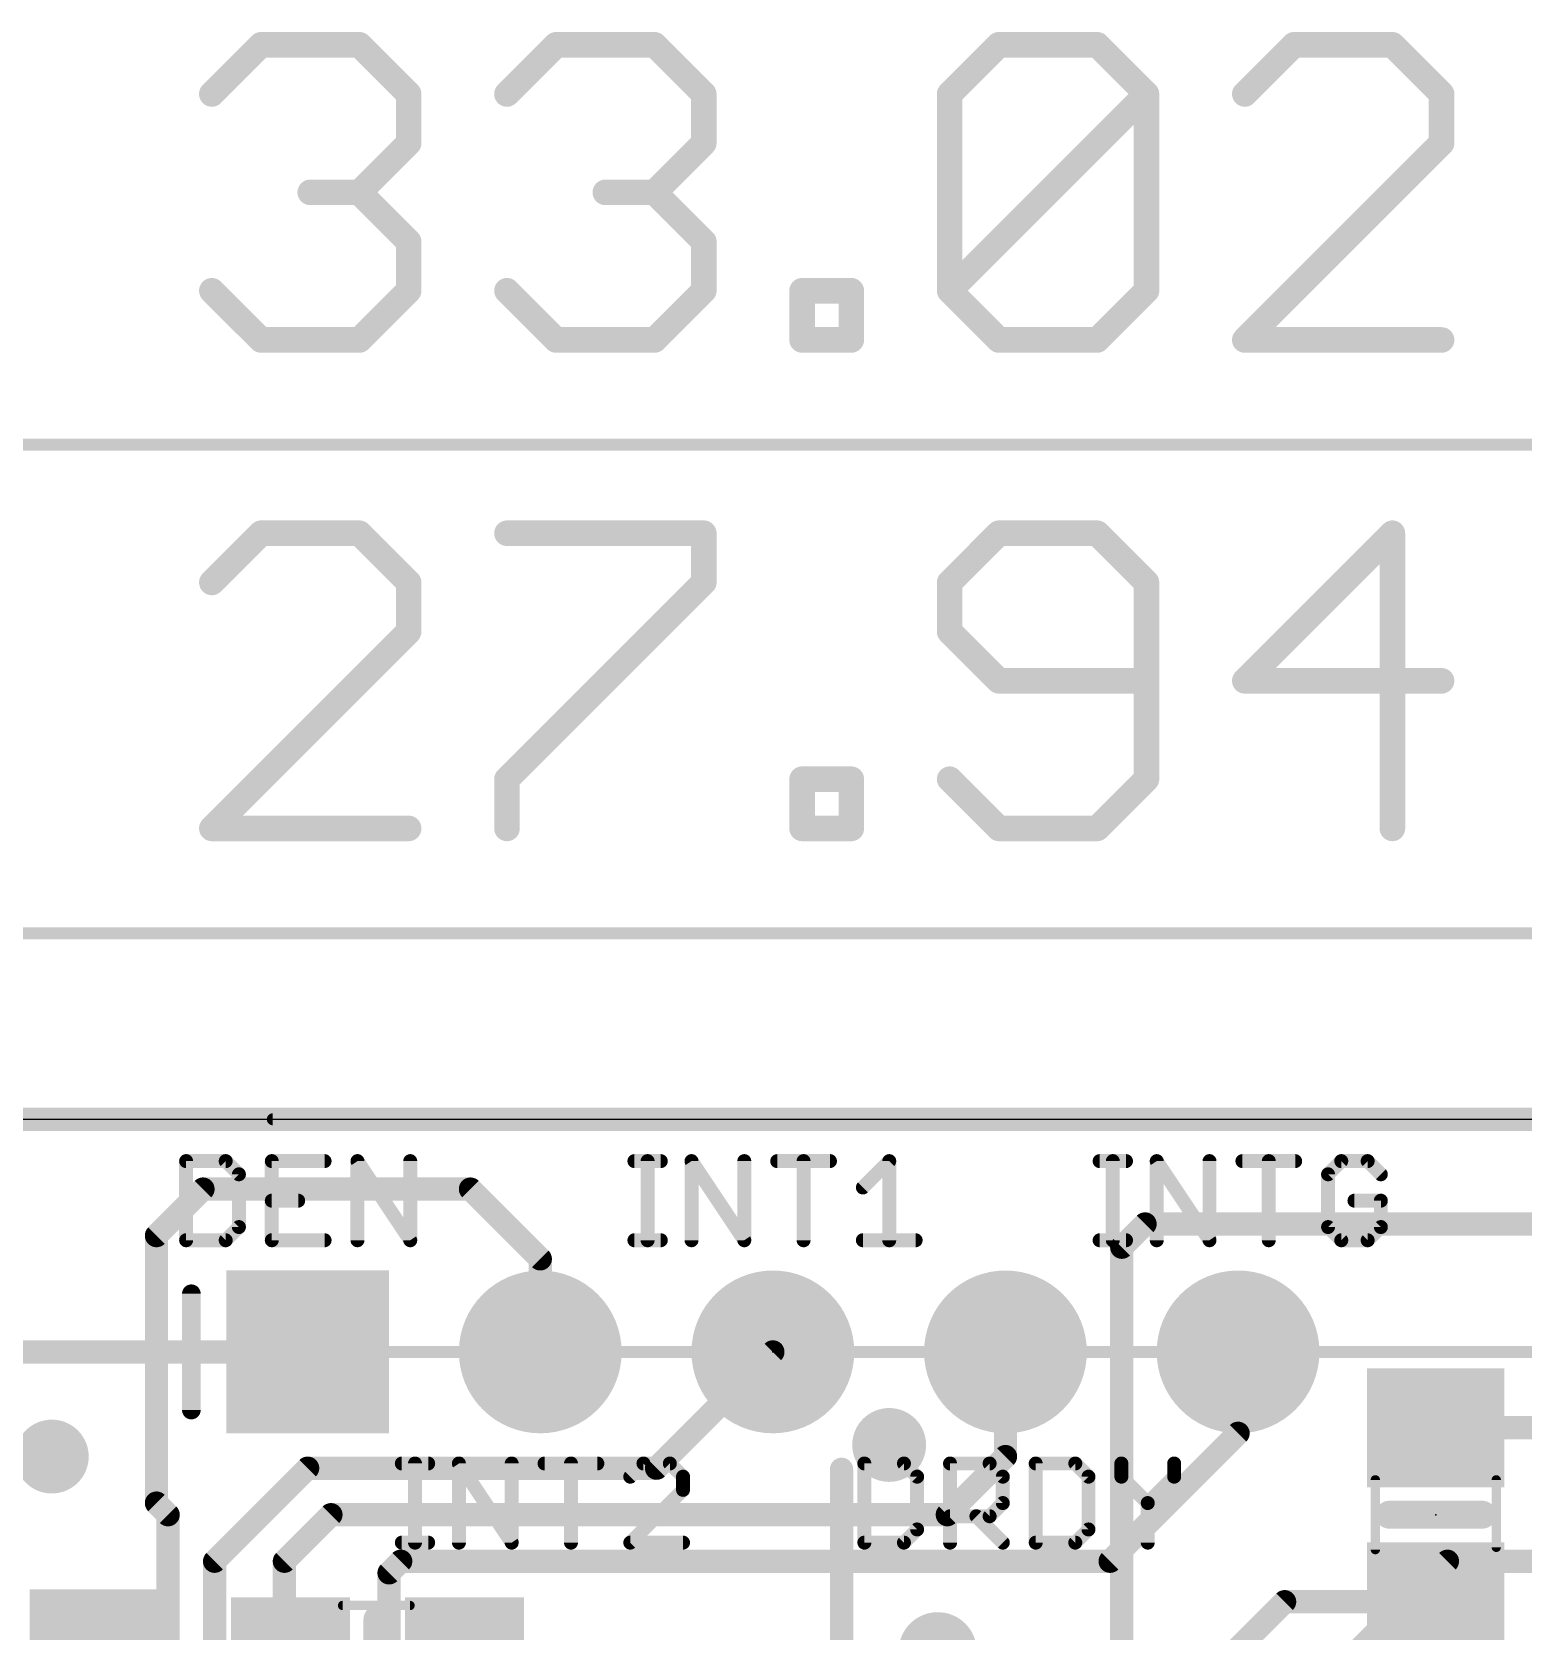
# Model space of a CAD drawing. Extents: x -10.2 to 45.7, y -9.3 to 34.1.
# Drawn here: x 8.42 to 24.7, y 14.73 to 32.19 of the extents above; entities that cross this region are included whole.
import ezdxf

# ---------------------------------------------------------------- set-up
doc = ezdxf.new("R2010")
doc.units = 0
for name, color, linetype in [('1', 12, 'CONTINUOUS'), ('16', 132, 'CONTINUOUS'), ('17', 110, 'CONTINUOUS'), ('18', 110, 'CONTINUOUS'), ('20', 53, 'CONTINUOUS'), ('21', 40, 'CONTINUOUS'), ('23', 53, 'CONTINUOUS'), ('47', 253, 'CONTINUOUS'), ('51', 253, 'CONTINUOUS')]:
    doc.layers.add(name, color=color, linetype=linetype)

# ---------------------------------------------------------------- blocks, each defined once
blk = doc.blocks.new('RECT')
blk.add_solid([(-0.5, -0.5), (0.5, -0.5), (-0.5, 0.5), (0.5, 0.5)])
blk = doc.blocks.new('SQUAREP')
blk.add_solid([(-0.5, -0.5), (0.5, -0.5), (-0.5, 0.5), (0.5, 0.5)])
blk = doc.blocks.new('ROUNDP')
at = {"const_width": 0.5}
blk.add_lwpolyline([(0, -0.25, 1), (0, 0.25, 1), (0, -0.25)], format="xyb", dxfattribs=at)
blk = doc.blocks.new('ROUNDV')
at = {"const_width": 0.5}
blk.add_lwpolyline([(0, -0.25, 1), (0, 0.25, 1), (0, -0.25)], format="xyb", dxfattribs=at)

msp = doc.modelspace()

# ---------------------------------------------------------------- linework, layer by layer
at = {"layer": '1', "const_width": 0.254}
for points in [[(2.54, 20.32), (30.48, 20.32)], [(20.574, 19.177), (20.32, 18.923)], [(25.654, 19.177), (20.574, 19.177)], [(20.32, 18.923), (20.32, 14.458)], [(11.43, 17.78), (8.001, 17.78)], [(23.749, 16.952), (25.654, 16.952)], [(17.26, 14.351), (17.26, 16.498)], [(21.504, 14.458), (22.098, 15.052)], [(22.098, 15.052), (23.749, 15.052)]]:
    msp.add_lwpolyline(points, dxfattribs=at)
at = {"layer": '1', "const_width": 0.127}
for points in [[(20.574, 19.2405, 1), (20.574, 19.1135)], [(20.6189, 19.1321, 1), (20.5291, 19.2219)], [(20.3835, 18.923, 1), (20.2565, 18.923)], [(20.2751, 18.9679, 1), (20.3649, 18.8781)], [(11.43, 17.7165, 1), (11.43, 17.8435)], [(23.749, 17.0155, 1), (23.749, 16.8885)], [(17.3235, 16.498, 1), (17.1965, 16.498)], [(22.098, 15.1155, 1), (22.098, 14.9885)], [(22.1429, 15.0071, 1), (22.0531, 15.0969)], [(23.749, 14.9885, 1), (23.749, 15.1155)]]:
    msp.add_lwpolyline(points, format="xyb", dxfattribs=at)
at = {"layer": '16', "const_width": 0.254}
for points in [[(2.54, 20.32), (30.48, 20.32)], [(9.779, 19.05), (10.287, 19.558)], [(10.287, 19.558), (13.208, 19.558)], [(13.208, 19.558), (13.97, 18.796)], [(9.779, 16.129), (9.779, 19.05)], [(13.97, 18.796), (13.97, 17.78)], [(15.24, 16.51), (16.51, 17.78)], [(19.05, 16.637), (19.05, 17.78)], [(21.59, 16.891), (21.59, 17.78)], [(20.193, 15.494), (21.59, 16.891)], [(18.415, 16.002), (19.05, 16.637)], [(10.414, 15.494), (11.43, 16.51)], [(11.43, 16.51), (15.24, 16.51)], [(9.906, 16.002), (9.779, 16.129)], [(9.906, 9.525), (9.906, 16.002)], [(11.176, 15.494), (11.684, 16.002)], [(11.684, 16.002), (18.415, 16.002)], [(10.414, 10.922), (10.414, 15.494)], [(11.176, 11.43), (11.176, 15.494)], [(12.446, 15.494), (12.319, 15.367)], [(12.446, 15.494), (20.193, 15.494)], [(22.098, 13.716), (23.876, 15.494)], [(23.876, 15.494), (27.178, 15.494)], [(12.319, 15.367), (12.319, 11.43)]]:
    msp.add_lwpolyline(points, dxfattribs=at)
at = {"layer": '16', "const_width": 0.127}
for points in [[(10.287, 19.6215, 1), (10.287, 19.4945)], [(10.3319, 19.5131, 1), (10.2421, 19.6029)], [(13.2529, 19.6029, 1), (13.1631, 19.5131)], [(13.208, 19.4945, 1), (13.208, 19.6215)], [(9.8425, 19.05, 1), (9.7155, 19.05)], [(9.7341, 19.0949, 1), (9.8239, 19.0051)], [(14.0335, 18.796, 1), (13.9065, 18.796)], [(13.9251, 18.7511, 1), (14.0149, 18.8409)], [(13.9065, 17.78, 1), (14.0335, 17.78)], [(16.5549, 17.7351, 1), (16.4651, 17.8249)], [(19.1135, 17.78, 1), (18.9865, 17.78)], [(21.6535, 17.78, 1), (21.5265, 17.78)], [(21.5265, 16.891, 1), (21.6535, 16.891)], [(21.6349, 16.8461, 1), (21.5451, 16.9359)], [(19.0949, 16.5921, 1), (19.0051, 16.6819)], [(11.43, 16.5735, 1), (11.43, 16.4465)], [(11.4749, 16.4651, 1), (11.3851, 16.5549)], [(15.1951, 16.5549, 1), (15.2849, 16.4651)], [(15.24, 16.4465, 1), (15.24, 16.5735)], [(18.9865, 16.637, 1), (19.1135, 16.637)], [(9.8239, 16.1739, 1), (9.7341, 16.0841)], [(9.7155, 16.129, 1), (9.8425, 16.129)], [(9.9695, 16.002, 1), (9.8425, 16.002)], [(9.8611, 15.9571, 1), (9.9509, 16.0469)], [(11.684, 16.0655, 1), (11.684, 15.9385)], [(11.7289, 15.9571, 1), (11.6391, 16.0469)], [(18.3701, 16.0469, 1), (18.4599, 15.9571)], [(18.415, 15.9385, 1), (18.415, 16.0655)], [(10.4775, 15.494, 1), (10.3505, 15.494)], [(10.3691, 15.5389, 1), (10.4589, 15.4491)], [(11.2395, 15.494, 1), (11.1125, 15.494)], [(11.1311, 15.5389, 1), (11.2209, 15.4491)], [(12.446, 15.5575, 1), (12.446, 15.4305)], [(12.4909, 15.4491, 1), (12.4011, 15.5389)], [(20.1481, 15.5389, 1), (20.2379, 15.4491)], [(20.193, 15.4305, 1), (20.193, 15.5575)], [(23.876, 15.5575, 1), (23.876, 15.4305)], [(23.9209, 15.4491, 1), (23.8311, 15.5389)], [(12.3825, 15.367, 1), (12.2555, 15.367)], [(12.2741, 15.4119, 1), (12.3639, 15.3221)]]:
    msp.add_lwpolyline(points, format="xyb", dxfattribs=at)
at = {"layer": '20'}
msp.add_line((2.54, 20.32), (30.48, 20.32), dxfattribs=at)
at = {"layer": '21'}
for points, const_width in [([(10.1029, 19.8635), (10.1029, 18.9992)], 0.1524), ([(10.5351, 19.8635), (10.1029, 19.8635)], 0.1524), ([(10.6791, 19.7195), (10.5351, 19.8635)], 0.1524), ([(11.6147, 19.8635), (11.0384, 19.8635)], 0.1524), ([(11.0384, 19.8635), (11.0384, 18.9992)], 0.1524), ([(11.974, 18.9992), (11.974, 19.8635)], 0.1524), ([(11.974, 19.8635), (12.5502, 18.9992)], 0.1524), ([(12.5502, 18.9992), (12.5502, 19.8635)], 0.1524), ([(14.9981, 19.8635), (15.2862, 19.8635)], 0.1524), ([(15.1421, 18.9992), (15.1421, 19.8635)], 0.1524), ([(15.6218, 18.9992), (15.6218, 19.8635)], 0.1524), ([(15.6218, 19.8635), (16.198, 18.9992)], 0.1524), ([(16.198, 18.9992), (16.198, 19.8635)], 0.1524), ([(16.5573, 19.8635), (17.1335, 19.8635)], 0.1524), ([(16.8454, 18.9992), (16.8454, 19.8635)], 0.1524), ([(17.4928, 19.5754), (17.7809, 19.8635)], 0.1524), ([(17.7809, 19.8635), (17.7809, 18.9992)], 0.1524), ([(20.0781, 19.8635), (20.3662, 19.8635)], 0.1524), ([(20.2221, 18.9992), (20.2221, 19.8635)], 0.1524), ([(20.7018, 18.9992), (20.7018, 19.8635)], 0.1524), ([(20.7018, 19.8635), (21.278, 18.9992)], 0.1524), ([(21.278, 18.9992), (21.278, 19.8635)], 0.1524), ([(21.6373, 19.8635), (22.2135, 19.8635)], 0.1524), ([(21.9254, 18.9992), (21.9254, 19.8635)], 0.1524), ([(22.7169, 19.8635), (22.5728, 19.7195)], 0.1524), ([(23.005, 19.8635), (22.7169, 19.8635)], 0.1524), ([(23.149, 19.7195), (23.005, 19.8635)], 0.1524), ([(10.6791, 19.1433), (10.6791, 19.7195)], 0.1524), ([(22.5728, 19.7195), (22.5728, 19.1433)], 0.1524), ([(11.0384, 19.4314), (11.3266, 19.4314)], 0.1524), ([(23.149, 19.4314), (22.8609, 19.4314)], 0.1524), ([(23.149, 19.1433), (23.149, 19.4314)], 0.1524), ([(10.5351, 18.9992), (10.6791, 19.1433)], 0.1524), ([(22.5728, 19.1433), (22.7169, 18.9992)], 0.1524), ([(23.005, 18.9992), (23.149, 19.1433)], 0.1524), ([(10.1029, 18.9992), (10.5351, 18.9992)], 0.1524), ([(11.0384, 18.9992), (11.6147, 18.9992)], 0.1524), ([(14.9981, 18.9992), (15.2862, 18.9992)], 0.1524), ([(17.4928, 18.9992), (18.069, 18.9992)], 0.1524), ([(20.0781, 18.9992), (20.3662, 18.9992)], 0.1524), ([(22.7169, 18.9992), (23.005, 18.9992)], 0.1524), ([(12.4581, 16.5615), (12.7462, 16.5615)], 0.1524), ([(12.6021, 15.6972), (12.6021, 16.5615)], 0.1524), ([(13.0818, 15.6972), (13.0818, 16.5615)], 0.1524), ([(13.0818, 16.5615), (13.658, 15.6972)], 0.1524), ([(13.658, 15.6972), (13.658, 16.5615)], 0.1524), ([(14.0173, 16.5615), (14.5935, 16.5615)], 0.1524), ([(14.3054, 15.6972), (14.3054, 16.5615)], 0.1524), ([(15.0969, 16.5615), (14.9528, 16.4175)], 0.1524), ([(15.385, 16.5615), (15.0969, 16.5615)], 0.1524), ([(15.529, 16.4175), (15.385, 16.5615)], 0.1524), ([(17.5092, 16.5615), (17.5092, 15.6972)], 0.1524), ([(17.9413, 16.5615), (17.5092, 16.5615)], 0.1524), ([(18.0854, 16.4175), (17.9413, 16.5615)], 0.1524), ([(18.4447, 15.6972), (18.4447, 16.5615)], 0.1524), ([(18.4447, 16.5615), (18.8769, 16.5615)], 0.1524), ([(18.8769, 16.5615), (19.0209, 16.4175)], 0.1524), ([(19.3802, 16.5615), (19.3802, 15.6972)], 0.1524), ([(19.8124, 16.5615), (19.3802, 16.5615)], 0.1524), ([(19.9564, 16.4175), (19.8124, 16.5615)], 0.1524), ([(20.3157, 16.5615), (20.3157, 16.4175)], 0.1524), ([(20.8919, 16.4175), (20.8919, 16.5615)], 0.1524), ([(15.529, 16.2734), (15.529, 16.4175)], 0.1524), ([(18.0854, 15.8413), (18.0854, 16.4175)], 0.1524), ([(19.0209, 16.4175), (19.0209, 16.1294)], 0.1524), ([(19.9564, 15.8413), (19.9564, 16.4175)], 0.1524), ([(20.3157, 16.4175), (20.6038, 16.1294)], 0.1524), ([(20.6038, 16.1294), (20.8919, 16.4175)], 0.1524), ([(14.9528, 15.6972), (15.529, 16.2734)], 0.1524), ([(19.0209, 16.1294), (18.8769, 15.9853)], 0.1524), ([(20.6038, 16.1294), (20.6038, 15.6972)], 0.1524), ([(23.241, 16.002), (24.257, 16.002)], 0.3048), ([(17.9413, 15.6972), (18.0854, 15.8413)], 0.1524), ([(18.8769, 15.9853), (18.4447, 15.9853)], 0.1524), ([(18.7328, 15.9853), (19.0209, 15.6972)], 0.1524), ([(19.8124, 15.6972), (19.9564, 15.8413)], 0.1524), ([(12.4581, 15.6972), (12.7462, 15.6972)], 0.1524), ([(15.529, 15.6972), (14.9528, 15.6972)], 0.1524), ([(17.5092, 15.6972), (17.9413, 15.6972)], 0.1524), ([(19.3802, 15.6972), (19.8124, 15.6972)], 0.1524), ([(12.192, 13.843), (12.192, 14.859)], 0.3048)]:
    msp.add_lwpolyline(points, dxfattribs=dict(at, const_width=const_width))
for points, const_width in [([(10.141, 19.8635, 1), (10.0648, 19.8635)], 0.0762), ([(10.1029, 19.9016, 1), (10.1029, 19.8254)], 0.0762), ([(10.562, 19.8905, 1), (10.5081, 19.8366)], 0.0762), ([(10.5351, 19.8254, 1), (10.5351, 19.9016)], 0.0762), ([(11.0384, 19.9016, 1), (11.0384, 19.8254)], 0.0762), ([(11.0765, 19.8635, 1), (11.0003, 19.8635)], 0.0762), ([(11.6147, 19.8254, 1), (11.6147, 19.9016)], 0.0762), ([(12.0057, 19.8847, 1), (11.9423, 19.8424)], 0.0762), ([(12.0121, 19.8635, 1), (11.9359, 19.8635)], 0.0762), ([(12.5883, 19.8635, 1), (12.5121, 19.8635)], 0.0762), ([(14.9981, 19.9016, 1), (14.9981, 19.8254)], 0.0762), ([(15.1802, 19.8635, 1), (15.104, 19.8635)], 0.0762), ([(15.2862, 19.8254, 1), (15.2862, 19.9016)], 0.0762), ([(15.6535, 19.8847, 1), (15.5901, 19.8424)], 0.0762), ([(15.6599, 19.8635, 1), (15.5837, 19.8635)], 0.0762), ([(16.2361, 19.8635, 1), (16.1599, 19.8635)], 0.0762), ([(16.5573, 19.9016, 1), (16.5573, 19.8254)], 0.0762), ([(16.8835, 19.8635, 1), (16.8073, 19.8635)], 0.0762), ([(17.1335, 19.8254, 1), (17.1335, 19.9016)], 0.0762), ([(17.819, 19.8635, 1), (17.7428, 19.8635)], 0.0762), ([(17.8079, 19.8366, 1), (17.754, 19.8905)], 0.0762), ([(20.0781, 19.9016, 1), (20.0781, 19.8254)], 0.0762), ([(20.2602, 19.8635, 1), (20.184, 19.8635)], 0.0762), ([(20.3662, 19.8254, 1), (20.3662, 19.9016)], 0.0762), ([(20.7335, 19.8847, 1), (20.6701, 19.8424)], 0.0762), ([(20.7399, 19.8635, 1), (20.6637, 19.8635)], 0.0762), ([(21.3161, 19.8635, 1), (21.2399, 19.8635)], 0.0762), ([(21.6373, 19.9016, 1), (21.6373, 19.8254)], 0.0762), ([(21.9635, 19.8635, 1), (21.8873, 19.8635)], 0.0762), ([(22.2135, 19.8254, 1), (22.2135, 19.9016)], 0.0762), ([(22.7169, 19.9016, 1), (22.7169, 19.8254)], 0.0762), ([(22.7438, 19.8366, 1), (22.6899, 19.8905)], 0.0762), ([(23.0319, 19.8905, 1), (22.978, 19.8366)], 0.0762), ([(23.005, 19.8254, 1), (23.005, 19.9016)], 0.0762), ([(10.7172, 19.7195, 1), (10.641, 19.7195)], 0.0762), ([(10.6522, 19.6925, 1), (10.7061, 19.7464)], 0.0762), ([(22.6109, 19.7195, 1), (22.5347, 19.7195)], 0.0762), ([(22.5459, 19.7464, 1), (22.5997, 19.6925)], 0.0762), ([(23.1221, 19.6925, 1), (23.176, 19.7464)], 0.0762), ([(17.4659, 19.6024, 1), (17.5197, 19.5485)], 0.0762), ([(11.0384, 19.4695, 1), (11.0384, 19.3933)], 0.0762), ([(11.3266, 19.3933, 1), (11.3266, 19.4695)], 0.0762), ([(22.8609, 19.4695, 1), (22.8609, 19.3933)], 0.0762), ([(23.1871, 19.4314, 1), (23.1109, 19.4314)], 0.0762), ([(23.149, 19.3933, 1), (23.149, 19.4695)], 0.0762), ([(10.7061, 19.1163, 1), (10.6522, 19.1702)], 0.0762), ([(22.5997, 19.1702, 1), (22.5459, 19.1163)], 0.0762), ([(23.176, 19.1163, 1), (23.1221, 19.1702)], 0.0762), ([(10.1029, 19.0373, 1), (10.1029, 18.9611)], 0.0762), ([(10.0648, 18.9992, 1), (10.141, 18.9992)], 0.0762), ([(10.5081, 19.0261, 1), (10.562, 18.9723)], 0.0762), ([(10.5351, 18.9611, 1), (10.5351, 19.0373)], 0.0762), ([(10.641, 19.1433, 1), (10.7172, 19.1433)], 0.0762), ([(11.0384, 19.0373, 1), (11.0384, 18.9611)], 0.0762), ([(11.0003, 18.9992, 1), (11.0765, 18.9992)], 0.0762), ([(11.6147, 18.9611, 1), (11.6147, 19.0373)], 0.0762), ([(11.9359, 18.9992, 1), (12.0121, 18.9992)], 0.0762), ([(12.5121, 18.9992, 1), (12.5883, 18.9992)], 0.0762), ([(12.5185, 18.9781, 1), (12.5819, 19.0203)], 0.0762), ([(14.9981, 19.0373, 1), (14.9981, 18.9611)], 0.0762), ([(15.104, 18.9992, 1), (15.1802, 18.9992)], 0.0762), ([(15.2862, 18.9611, 1), (15.2862, 19.0373)], 0.0762), ([(15.5837, 18.9992, 1), (15.6599, 18.9992)], 0.0762), ([(16.1599, 18.9992, 1), (16.2361, 18.9992)], 0.0762), ([(16.1663, 18.9781, 1), (16.2297, 19.0203)], 0.0762), ([(16.8073, 18.9992, 1), (16.8835, 18.9992)], 0.0762), ([(17.4928, 19.0373, 1), (17.4928, 18.9611)], 0.0762), ([(17.7428, 18.9992, 1), (17.819, 18.9992)], 0.0762), ([(18.069, 18.9611, 1), (18.069, 19.0373)], 0.0762), ([(20.0781, 19.0373, 1), (20.0781, 18.9611)], 0.0762), ([(20.184, 18.9992, 1), (20.2602, 18.9992)], 0.0762), ([(20.3662, 18.9611, 1), (20.3662, 19.0373)], 0.0762), ([(20.6637, 18.9992, 1), (20.7399, 18.9992)], 0.0762), ([(21.2399, 18.9992, 1), (21.3161, 18.9992)], 0.0762), ([(21.2463, 18.9781, 1), (21.3097, 19.0203)], 0.0762), ([(21.8873, 18.9992, 1), (21.9635, 18.9992)], 0.0762), ([(22.5347, 19.1433, 1), (22.6109, 19.1433)], 0.0762), ([(22.7169, 19.0373, 1), (22.7169, 18.9611)], 0.0762), ([(22.6899, 18.9723, 1), (22.7438, 19.0261)], 0.0762), ([(22.978, 19.0261, 1), (23.0319, 18.9723)], 0.0762), ([(23.005, 18.9611, 1), (23.005, 19.0373)], 0.0762), ([(23.1109, 19.1433, 1), (23.1871, 19.1433)], 0.0762), ([(12.4581, 16.5996, 1), (12.4581, 16.5234)], 0.0762), ([(12.6402, 16.5615, 1), (12.564, 16.5615)], 0.0762), ([(12.7462, 16.5234, 1), (12.7462, 16.5996)], 0.0762), ([(13.1135, 16.5827, 1), (13.0501, 16.5404)], 0.0762), ([(13.1199, 16.5615, 1), (13.0437, 16.5615)], 0.0762), ([(13.6961, 16.5615, 1), (13.6199, 16.5615)], 0.0762), ([(14.0173, 16.5996, 1), (14.0173, 16.5234)], 0.0762), ([(14.3435, 16.5615, 1), (14.2673, 16.5615)], 0.0762), ([(14.5935, 16.5234, 1), (14.5935, 16.5996)], 0.0762), ([(15.0969, 16.5996, 1), (15.0969, 16.5234)], 0.0762), ([(15.1238, 16.5346, 1), (15.0699, 16.5885)], 0.0762), ([(15.4119, 16.5885, 1), (15.358, 16.5346)], 0.0762), ([(15.385, 16.5234, 1), (15.385, 16.5996)], 0.0762), ([(17.5473, 16.5615, 1), (17.4711, 16.5615)], 0.0762), ([(17.5092, 16.5996, 1), (17.5092, 16.5234)], 0.0762), ([(17.9683, 16.5885, 1), (17.9144, 16.5346)], 0.0762), ([(17.9413, 16.5234, 1), (17.9413, 16.5996)], 0.0762), ([(18.4828, 16.5615, 1), (18.4066, 16.5615)], 0.0762), ([(18.4447, 16.5996, 1), (18.4447, 16.5234)], 0.0762), ([(18.9038, 16.5885, 1), (18.8499, 16.5346)], 0.0762), ([(18.8769, 16.5234, 1), (18.8769, 16.5996)], 0.0762), ([(19.4183, 16.5615, 1), (19.3421, 16.5615)], 0.0762), ([(19.3802, 16.5996, 1), (19.3802, 16.5234)], 0.0762), ([(19.8393, 16.5885, 1), (19.7854, 16.5346)], 0.0762), ([(19.8124, 16.5234, 1), (19.8124, 16.5996)], 0.0762), ([(20.3538, 16.5615, 1), (20.2776, 16.5615)], 0.0762), ([(20.93, 16.5615, 1), (20.8538, 16.5615)], 0.0762), ([(14.9259, 16.4444, 1), (14.9797, 16.3905)], 0.0762), ([(15.5671, 16.4175, 1), (15.4909, 16.4175)], 0.0762), ([(15.5021, 16.3905, 1), (15.556, 16.4444)], 0.0762), ([(18.1235, 16.4175, 1), (18.0473, 16.4175)], 0.0762), ([(18.0584, 16.3905, 1), (18.1123, 16.4444)], 0.0762), ([(19.059, 16.4175, 1), (18.9828, 16.4175)], 0.0762), ([(18.994, 16.3905, 1), (19.0478, 16.4444)], 0.0762), ([(19.9945, 16.4175, 1), (19.9183, 16.4175)], 0.0762), ([(19.9295, 16.3905, 1), (19.9834, 16.4444)], 0.0762), ([(20.3427, 16.4444, 1), (20.2888, 16.3905)], 0.0762), ([(20.2776, 16.4175, 1), (20.3538, 16.4175)], 0.0762), ([(20.8538, 16.4175, 1), (20.93, 16.4175)], 0.0762), ([(20.9189, 16.3905, 1), (20.865, 16.4444)], 0.0762), ([(15.4909, 16.2734, 1), (15.5671, 16.2734)], 0.0762), ([(15.556, 16.2465, 1), (15.5021, 16.3004)], 0.0762), ([(18.9828, 16.1294, 1), (19.059, 16.1294)], 0.0762), ([(19.0478, 16.1024, 1), (18.994, 16.1563)], 0.0762), ([(20.6419, 16.1294, 1), (20.5657, 16.1294)], 0.0762), ([(20.5769, 16.1563, 1), (20.6308, 16.1024)], 0.0762), ([(20.5769, 16.1024, 1), (20.6308, 16.1563)], 0.0762), ([(23.241, 16.0782, 1), (23.241, 15.9258)], 0.1524), ([(24.257, 15.9258, 1), (24.257, 16.0782)], 0.1524), ([(18.1123, 15.8143, 1), (18.0584, 15.8682)], 0.0762), ([(18.4447, 16.0234, 1), (18.4447, 15.9472)], 0.0762), ([(18.7597, 16.0123, 1), (18.7059, 15.9584)], 0.0762), ([(18.8499, 16.0123, 1), (18.9038, 15.9584)], 0.0762), ([(18.8769, 15.9472, 1), (18.8769, 16.0234)], 0.0762), ([(19.9834, 15.8143, 1), (19.9295, 15.8682)], 0.0762), ([(12.4581, 15.7353, 1), (12.4581, 15.6591)], 0.0762), ([(12.564, 15.6972, 1), (12.6402, 15.6972)], 0.0762), ([(12.7462, 15.6591, 1), (12.7462, 15.7353)], 0.0762), ([(13.0437, 15.6972, 1), (13.1199, 15.6972)], 0.0762), ([(13.6199, 15.6972, 1), (13.6961, 15.6972)], 0.0762), ([(13.6263, 15.6761, 1), (13.6897, 15.7183)], 0.0762), ([(14.2673, 15.6972, 1), (14.3435, 15.6972)], 0.0762), ([(14.9528, 15.7353, 1), (14.9528, 15.6591)], 0.0762), ([(14.9259, 15.7241, 1), (14.9797, 15.6703)], 0.0762), ([(15.529, 15.6591, 1), (15.529, 15.7353)], 0.0762), ([(17.5092, 15.7353, 1), (17.5092, 15.6591)], 0.0762), ([(17.4711, 15.6972, 1), (17.5473, 15.6972)], 0.0762), ([(17.9144, 15.7241, 1), (17.9683, 15.6703)], 0.0762), ([(17.9413, 15.6591, 1), (17.9413, 15.7353)], 0.0762), ([(18.0473, 15.8413, 1), (18.1235, 15.8413)], 0.0762), ([(18.4066, 15.6972, 1), (18.4828, 15.6972)], 0.0762), ([(18.994, 15.6703, 1), (19.0478, 15.7241)], 0.0762), ([(19.3802, 15.7353, 1), (19.3802, 15.6591)], 0.0762), ([(19.3421, 15.6972, 1), (19.4183, 15.6972)], 0.0762), ([(19.7854, 15.7241, 1), (19.8393, 15.6703)], 0.0762), ([(19.8124, 15.6591, 1), (19.8124, 15.7353)], 0.0762), ([(19.9183, 15.8413, 1), (19.9945, 15.8413)], 0.0762), ([(20.5657, 15.6972, 1), (20.6419, 15.6972)], 0.0762), ([(12.2682, 14.859, 1), (12.1158, 14.859)], 0.1524), ([(18.31, 14.2874, 1), (18.31, 14.7346, 1), (18.31, 14.2874)], 0.4064)]:
    msp.add_lwpolyline(points, format="xyb", dxfattribs=dict(at, const_width=const_width))
at = {"layer": '23'}
for p in [(16.51, 17.78), (23.749, 16.002)]:
    msp.add_point(p, dxfattribs=at)
at = {"layer": '47'}
for points, const_width in [([(10.3837, 31.5168), (10.921, 32.0541)], 0.2794), ([(10.921, 32.0541), (11.9954, 32.0541)], 0.2794), ([(11.9954, 32.0541), (12.5326, 31.5168)], 0.2794), ([(13.6065, 31.5168), (14.1437, 32.0541)], 0.2794), ([(14.1437, 32.0541), (15.2182, 32.0541)], 0.2794), ([(15.2182, 32.0541), (15.7554, 31.5168)], 0.2794), ([(18.4406, 31.5168), (18.9778, 32.0541)], 0.2794), ([(18.9778, 32.0541), (20.0523, 32.0541)], 0.2794), ([(20.0523, 32.0541), (20.5895, 31.5168)], 0.2794), ([(22.2006, 32.0541), (21.6634, 31.5168)], 0.2794), ([(23.275, 32.0541), (22.2006, 32.0541)], 0.2794), ([(23.8123, 31.5168), (23.275, 32.0541)], 0.2794), ([(12.5326, 31.5168), (12.5326, 30.9796)], 0.2794), ([(15.7554, 31.5168), (15.7554, 30.9796)], 0.2794), ([(18.4406, 29.3679), (18.4406, 31.5168)], 0.2794), ([(18.4406, 29.3679), (20.5895, 31.5168)], 0.2794), ([(20.5895, 31.5168), (20.5895, 29.3679)], 0.2794), ([(23.8123, 30.9796), (23.8123, 31.5168)], 0.2794), ([(12.5326, 30.9796), (11.9954, 30.4424)], 0.2794), ([(15.7554, 30.9796), (15.2182, 30.4424)], 0.2794), ([(21.6634, 28.8307), (23.8123, 30.9796)], 0.2794), ([(11.9954, 30.4424), (11.4582, 30.4424)], 0.2794), ([(11.9954, 30.4424), (12.5326, 29.9052)], 0.2794), ([(15.2182, 30.4424), (14.6809, 30.4424)], 0.2794), ([(15.2182, 30.4424), (15.7554, 29.9052)], 0.2794), ([(12.5326, 29.9052), (12.5326, 29.3679)], 0.2794), ([(15.7554, 29.9052), (15.7554, 29.3679)], 0.2794), ([(10.921, 28.8307), (10.3837, 29.3679)], 0.2794), ([(12.5326, 29.3679), (11.9954, 28.8307)], 0.2794), ([(14.1437, 28.8307), (13.6065, 29.3679)], 0.2794), ([(15.7554, 29.3679), (15.2182, 28.8307)], 0.2794), ([(16.8292, 28.8307), (16.8292, 29.3679)], 0.2794), ([(16.8292, 29.3679), (17.3665, 29.3679)], 0.2794), ([(17.3665, 29.3679), (17.3665, 28.8307)], 0.2794), ([(18.9778, 28.8307), (18.4406, 29.3679)], 0.2794), ([(20.5895, 29.3679), (20.0523, 28.8307)], 0.2794), ([(11.9954, 28.8307), (10.921, 28.8307)], 0.2794), ([(15.2182, 28.8307), (14.1437, 28.8307)], 0.2794), ([(17.3665, 28.8307), (16.8292, 28.8307)], 0.2794), ([(20.0523, 28.8307), (18.9778, 28.8307)], 0.2794), ([(23.8123, 28.8307), (21.6634, 28.8307)], 0.2794), ([(0.065, 27.686), (32.955, 27.686)], 0.13), ([(10.921, 26.7201), (10.3837, 26.1828)], 0.2794), ([(11.9954, 26.7201), (10.921, 26.7201)], 0.2794), ([(12.5326, 26.1828), (11.9954, 26.7201)], 0.2794), ([(13.6065, 26.7201), (15.7554, 26.7201)], 0.2794), ([(15.7554, 26.7201), (15.7554, 26.1828)], 0.2794), ([(18.9778, 26.7201), (18.4406, 26.1828)], 0.2794), ([(20.0523, 26.7201), (18.9778, 26.7201)], 0.2794), ([(20.5895, 26.1828), (20.0523, 26.7201)], 0.2794), ([(23.275, 26.7201), (21.6634, 25.1084)], 0.2794), ([(23.275, 23.4967), (23.275, 26.7201)], 0.2794), ([(12.5326, 25.6456), (12.5326, 26.1828)], 0.2794), ([(15.7554, 26.1828), (13.6065, 24.0339)], 0.2794), ([(18.4406, 26.1828), (18.4406, 25.6456)], 0.2794), ([(20.5895, 24.0339), (20.5895, 26.1828)], 0.2794), ([(10.3837, 23.4967), (12.5326, 25.6456)], 0.2794), ([(18.4406, 25.6456), (18.9778, 25.1084)], 0.2794), ([(18.9778, 25.1084), (20.5895, 25.1084)], 0.2794), ([(21.6634, 25.1084), (23.8123, 25.1084)], 0.2794), ([(13.6065, 24.0339), (13.6065, 23.4967)], 0.2794), ([(16.8292, 23.4967), (16.8292, 24.0339)], 0.2794), ([(16.8292, 24.0339), (17.3665, 24.0339)], 0.2794), ([(17.3665, 24.0339), (17.3665, 23.4967)], 0.2794), ([(18.4406, 24.0339), (18.9778, 23.4967)], 0.2794), ([(20.0523, 23.4967), (20.5895, 24.0339)], 0.2794), ([(12.5326, 23.4967), (10.3837, 23.4967)], 0.2794), ([(17.3665, 23.4967), (16.8292, 23.4967)], 0.2794), ([(18.9778, 23.4967), (20.0523, 23.4967)], 0.2794), ([(2.605, 22.352), (30.415, 22.352)], 0.13), ([(11.049, 20.32), (45.638, 20.32)], 0.13), ([(2.54, 17.78), (40.177, 17.78)], 0.13)]:
    msp.add_lwpolyline(points, dxfattribs=dict(at, const_width=const_width))
for points, const_width in [([(10.921, 32.1239, 1), (10.921, 31.9842)], 0.1397), ([(10.9704, 32.0047, 1), (10.8716, 32.1034)], 0.1397), ([(12.0448, 32.1034, 1), (11.946, 32.0047)], 0.1397), ([(11.9954, 31.9842, 1), (11.9954, 32.1239)], 0.1397), ([(14.1437, 32.1239, 1), (14.1437, 31.9842)], 0.1397), ([(14.1931, 32.0047, 1), (14.0943, 32.1034)], 0.1397), ([(15.2676, 32.1034, 1), (15.1688, 32.0047)], 0.1397), ([(15.2182, 31.9842, 1), (15.2182, 32.1239)], 0.1397), ([(18.9778, 32.1239, 1), (18.9778, 31.9842)], 0.1397), ([(19.0272, 32.0047, 1), (18.9285, 32.1034)], 0.1397), ([(20.1017, 32.1034, 1), (20.0029, 32.0047)], 0.1397), ([(20.0523, 31.9842, 1), (20.0523, 32.1239)], 0.1397), ([(22.2006, 32.1239, 1), (22.2006, 31.9842)], 0.1397), ([(22.25, 32.0047, 1), (22.1512, 32.1034)], 0.1397), ([(23.3244, 32.1034, 1), (23.2257, 32.0047)], 0.1397), ([(23.275, 31.9842, 1), (23.275, 32.1239)], 0.1397), ([(10.3343, 31.5662, 1), (10.4331, 31.4674)], 0.1397), ([(12.6025, 31.5168, 1), (12.4628, 31.5168)], 0.1397), ([(12.4832, 31.4674, 1), (12.582, 31.5662)], 0.1397), ([(13.5571, 31.5662, 1), (13.6559, 31.4674)], 0.1397), ([(15.8252, 31.5168, 1), (15.6855, 31.5168)], 0.1397), ([(15.706, 31.4674, 1), (15.8048, 31.5662)], 0.1397), ([(18.5105, 31.5168, 1), (18.3708, 31.5168)], 0.1397), ([(18.3912, 31.5662, 1), (18.49, 31.4674)], 0.1397), ([(20.6594, 31.5168, 1), (20.5197, 31.5168)], 0.1397), ([(20.6389, 31.4674, 1), (20.5401, 31.5662)], 0.1397), ([(20.5401, 31.4674, 1), (20.6389, 31.5662)], 0.1397), ([(21.614, 31.5662, 1), (21.7128, 31.4674)], 0.1397), ([(23.8821, 31.5168, 1), (23.7424, 31.5168)], 0.1397), ([(23.7629, 31.4674, 1), (23.8617, 31.5662)], 0.1397), ([(12.582, 30.9302, 1), (12.4832, 31.029)], 0.1397), ([(15.8048, 30.9302, 1), (15.706, 31.029)], 0.1397), ([(23.8617, 30.9302, 1), (23.7629, 31.029)], 0.1397), ([(12.4628, 30.9796, 1), (12.6025, 30.9796)], 0.1397), ([(15.6855, 30.9796, 1), (15.8252, 30.9796)], 0.1397), ([(23.7424, 30.9796, 1), (23.8821, 30.9796)], 0.1397), ([(11.4582, 30.5122, 1), (11.4582, 30.3725)], 0.1397), ([(12.0448, 30.4918, 1), (11.946, 30.393)], 0.1397), ([(11.946, 30.4918, 1), (12.0448, 30.393)], 0.1397), ([(11.9954, 30.3725, 1), (11.9954, 30.5122)], 0.1397), ([(14.6809, 30.5122, 1), (14.6809, 30.3725)], 0.1397), ([(15.2676, 30.4918, 1), (15.1688, 30.393)], 0.1397), ([(15.1688, 30.4918, 1), (15.2676, 30.393)], 0.1397), ([(15.2182, 30.3725, 1), (15.2182, 30.5122)], 0.1397), ([(12.6025, 29.9052, 1), (12.4628, 29.9052)], 0.1397), ([(15.8252, 29.9052, 1), (15.6855, 29.9052)], 0.1397), ([(12.4832, 29.8558, 1), (12.582, 29.9545)], 0.1397), ([(15.706, 29.8558, 1), (15.8048, 29.9545)], 0.1397), ([(10.4331, 29.4173, 1), (10.3343, 29.3185)], 0.1397), ([(12.4628, 29.3679, 1), (12.6025, 29.3679)], 0.1397), ([(12.582, 29.3185, 1), (12.4832, 29.4173)], 0.1397), ([(13.6559, 29.4173, 1), (13.5571, 29.3185)], 0.1397), ([(15.6855, 29.3679, 1), (15.8252, 29.3679)], 0.1397), ([(15.8048, 29.3185, 1), (15.706, 29.4173)], 0.1397), ([(16.8292, 29.4378, 1), (16.8292, 29.2981)], 0.1397), ([(16.8991, 29.3679, 1), (16.7594, 29.3679)], 0.1397), ([(17.4363, 29.3679, 1), (17.2966, 29.3679)], 0.1397), ([(17.3665, 29.2981, 1), (17.3665, 29.4378)], 0.1397), ([(18.49, 29.4173, 1), (18.3912, 29.3185)], 0.1397), ([(18.3912, 29.4173, 1), (18.49, 29.3185)], 0.1397), ([(18.3708, 29.3679, 1), (18.5105, 29.3679)], 0.1397), ([(20.5197, 29.3679, 1), (20.6594, 29.3679)], 0.1397), ([(20.6389, 29.3185, 1), (20.5401, 29.4173)], 0.1397), ([(10.921, 28.9005, 1), (10.921, 28.7609)], 0.1397), ([(10.8716, 28.7813, 1), (10.9704, 28.8801)], 0.1397), ([(11.946, 28.8801, 1), (12.0448, 28.7813)], 0.1397), ([(11.9954, 28.7609, 1), (11.9954, 28.9005)], 0.1397), ([(14.1437, 28.9005, 1), (14.1437, 28.7609)], 0.1397), ([(14.0943, 28.7813, 1), (14.1931, 28.8801)], 0.1397), ([(15.1688, 28.8801, 1), (15.2676, 28.7813)], 0.1397), ([(15.2182, 28.7609, 1), (15.2182, 28.9005)], 0.1397), ([(16.8292, 28.9005, 1), (16.8292, 28.7609)], 0.1397), ([(16.7594, 28.8307, 1), (16.8991, 28.8307)], 0.1397), ([(17.2966, 28.8307, 1), (17.4363, 28.8307)], 0.1397), ([(17.3665, 28.7609, 1), (17.3665, 28.9005)], 0.1397), ([(18.9778, 28.9005, 1), (18.9778, 28.7609)], 0.1397), ([(18.9285, 28.7813, 1), (19.0272, 28.8801)], 0.1397), ([(20.0029, 28.8801, 1), (20.1017, 28.7813)], 0.1397), ([(20.0523, 28.7609, 1), (20.0523, 28.9005)], 0.1397), ([(21.6634, 28.9005, 1), (21.6634, 28.7609)], 0.1397), ([(21.614, 28.8801, 1), (21.7128, 28.7813)], 0.1397), ([(23.8123, 28.7609, 1), (23.8123, 28.9005)], 0.1397), ([(10.921, 26.7899, 1), (10.921, 26.6502)], 0.1397), ([(10.9704, 26.6707, 1), (10.8716, 26.7694)], 0.1397), ([(12.0448, 26.7694, 1), (11.946, 26.6707)], 0.1397), ([(11.9954, 26.6502, 1), (11.9954, 26.7899)], 0.1397), ([(13.6065, 26.7899, 1), (13.6065, 26.6502)], 0.1397), ([(15.8252, 26.7201, 1), (15.6855, 26.7201)], 0.1397), ([(15.7554, 26.6502, 1), (15.7554, 26.7899)], 0.1397), ([(18.9778, 26.7899, 1), (18.9778, 26.6502)], 0.1397), ([(19.0272, 26.6707, 1), (18.9285, 26.7694)], 0.1397), ([(20.1017, 26.7694, 1), (20.0029, 26.6707)], 0.1397), ([(20.0523, 26.6502, 1), (20.0523, 26.7899)], 0.1397), ([(23.3449, 26.7201, 1), (23.2052, 26.7201)], 0.1397), ([(23.3244, 26.6707, 1), (23.2257, 26.7694)], 0.1397), ([(10.3343, 26.2322, 1), (10.4331, 26.1334)], 0.1397), ([(12.6025, 26.1828, 1), (12.4628, 26.1828)], 0.1397), ([(12.4832, 26.1334, 1), (12.582, 26.2322)], 0.1397), ([(15.6855, 26.1828, 1), (15.8252, 26.1828)], 0.1397), ([(15.8048, 26.1334, 1), (15.706, 26.2322)], 0.1397), ([(18.5105, 26.1828, 1), (18.3708, 26.1828)], 0.1397), ([(18.3912, 26.2322, 1), (18.49, 26.1334)], 0.1397), ([(20.6594, 26.1828, 1), (20.5197, 26.1828)], 0.1397), ([(20.5401, 26.1334, 1), (20.6389, 26.2322)], 0.1397), ([(12.4628, 25.6456, 1), (12.6025, 25.6456)], 0.1397), ([(12.582, 25.5962, 1), (12.4832, 25.695)], 0.1397), ([(18.49, 25.695, 1), (18.3912, 25.5962)], 0.1397), ([(18.3708, 25.6456, 1), (18.5105, 25.6456)], 0.1397), ([(18.9778, 25.1782, 1), (18.9778, 25.0385)], 0.1397), ([(18.9285, 25.059, 1), (19.0272, 25.1578)], 0.1397), ([(20.5895, 25.0385, 1), (20.5895, 25.1782)], 0.1397), ([(21.6634, 25.1782, 1), (21.6634, 25.0385)], 0.1397), ([(21.614, 25.1578, 1), (21.7128, 25.059)], 0.1397), ([(23.8123, 25.0385, 1), (23.8123, 25.1782)], 0.1397), ([(13.6763, 24.0339, 1), (13.5366, 24.0339)], 0.1397), ([(13.5571, 24.0833, 1), (13.6559, 23.9845)], 0.1397), ([(16.8292, 24.1038, 1), (16.8292, 23.9641)], 0.1397), ([(16.8991, 24.0339, 1), (16.7594, 24.0339)], 0.1397), ([(17.4363, 24.0339, 1), (17.2966, 24.0339)], 0.1397), ([(17.3665, 23.9641, 1), (17.3665, 24.1038)], 0.1397), ([(18.49, 24.0833, 1), (18.3912, 23.9845)], 0.1397), ([(20.5197, 24.0339, 1), (20.6594, 24.0339)], 0.1397), ([(20.6389, 23.9845, 1), (20.5401, 24.0833)], 0.1397), ([(10.3837, 23.5665, 1), (10.3837, 23.4269)], 0.1397), ([(10.3343, 23.5461, 1), (10.4331, 23.4473)], 0.1397), ([(12.5326, 23.4269, 1), (12.5326, 23.5665)], 0.1397), ([(16.8292, 23.5665, 1), (16.8292, 23.4269)], 0.1397), ([(17.3665, 23.4269, 1), (17.3665, 23.5665)], 0.1397), ([(18.9778, 23.5665, 1), (18.9778, 23.4269)], 0.1397), ([(18.9285, 23.4473, 1), (19.0272, 23.5461)], 0.1397), ([(20.0029, 23.5461, 1), (20.1017, 23.4473)], 0.1397), ([(20.0523, 23.4269, 1), (20.0523, 23.5665)], 0.1397), ([(13.5366, 23.4967, 1), (13.6763, 23.4967)], 0.1397), ([(16.7594, 23.4967, 1), (16.8991, 23.4967)], 0.1397), ([(17.2966, 23.4967, 1), (17.4363, 23.4967)], 0.1397), ([(23.2052, 23.4967, 1), (23.3449, 23.4967)], 0.1397), ([(11.049, 20.3525, 1), (11.049, 20.2875)], 0.065)]:
    msp.add_lwpolyline(points, format="xyb", dxfattribs=dict(at, const_width=const_width))
at = {"layer": '51'}
for points, const_width in [([(10.16, 18.415), (10.16, 17.145)], 0.2032), ([(23.089, 15.621), (23.089, 16.383)], 0.1016), ([(24.409, 15.646), (24.409, 16.383)], 0.1016), ([(12.548, 15.011), (11.811, 15.011)], 0.1016)]:
    msp.add_lwpolyline(points, dxfattribs=dict(at, const_width=const_width))
for points, const_width in [([(10.2108, 18.415, 1), (10.1092, 18.415)], 0.1016), ([(10.1092, 17.145, 1), (10.2108, 17.145)], 0.1016), ([(23.1144, 16.383, 1), (23.0636, 16.383)], 0.0508), ([(24.4344, 16.383, 1), (24.3836, 16.383)], 0.0508), ([(23.0636, 15.621, 1), (23.1144, 15.621)], 0.0508), ([(24.3836, 15.646, 1), (24.4344, 15.646)], 0.0508), ([(11.811, 15.0364, 1), (11.811, 14.9856)], 0.0508), ([(12.548, 14.9856, 1), (12.548, 15.0364)], 0.0508)]:
    msp.add_lwpolyline(points, format="xyb", dxfattribs=dict(at, const_width=const_width))

# ---------------------------------------------------------------- block references
at = {"layer": '1', "xscale": 1.3, "yscale": 1.5}
for p, rotation in [((23.749, 16.952), 90), ((23.749, 15.052), 90), ((9.144, 14.539), 270), ((11.242, 14.351), 180), ((13.142, 14.351), 180)]:
    msp.add_blockref('RECT', p, dxfattribs=dict(at, rotation=rotation))
at = {"layer": '17', "xscale": 1.778, "yscale": 1.778, "rotation": 90}
for name, p in [('SQUAREP', (11.43, 17.78)), ('SQUAREP', (11.43, 17.78)), ('ROUNDP', (13.97, 17.78)), ('ROUNDP', (13.97, 17.78)), ('ROUNDP', (16.51, 17.78)), ('ROUNDP', (16.51, 17.78)), ('ROUNDP', (19.05, 17.78)), ('ROUNDP', (19.05, 17.78)), ('ROUNDP', (21.59, 17.78)), ('ROUNDP', (21.59, 17.78))]:
    msp.add_blockref(name, p, dxfattribs=at)
at = {"layer": '18', "xscale": 0.8064, "yscale": 0.8064}
for p in [(17.78, 16.764), (17.78, 16.764), (8.636, 16.637), (8.636, 16.637)]:
    msp.add_blockref('ROUNDV', p, dxfattribs=at)
at = {"layer": '51', "xscale": 0.508, "yscale": 0.508}
for p in [(11.43, 17.78), (13.97, 17.78), (16.51, 17.78), (19.05, 17.78), (21.59, 17.78)]:
    msp.add_blockref('RECT', p, dxfattribs=at)
at = {"layer": '51', "xscale": 0.7501, "yscale": 1.4501}
for p, rotation in [((23.7478, 16.7326), 90), ((23.7478, 15.2849), 90), ((11.4614, 14.3498), 180), ((12.9092, 14.3498), 180)]:
    msp.add_blockref('RECT', p, dxfattribs=dict(at, rotation=rotation))

doc.saveas('drawing.dxf')
